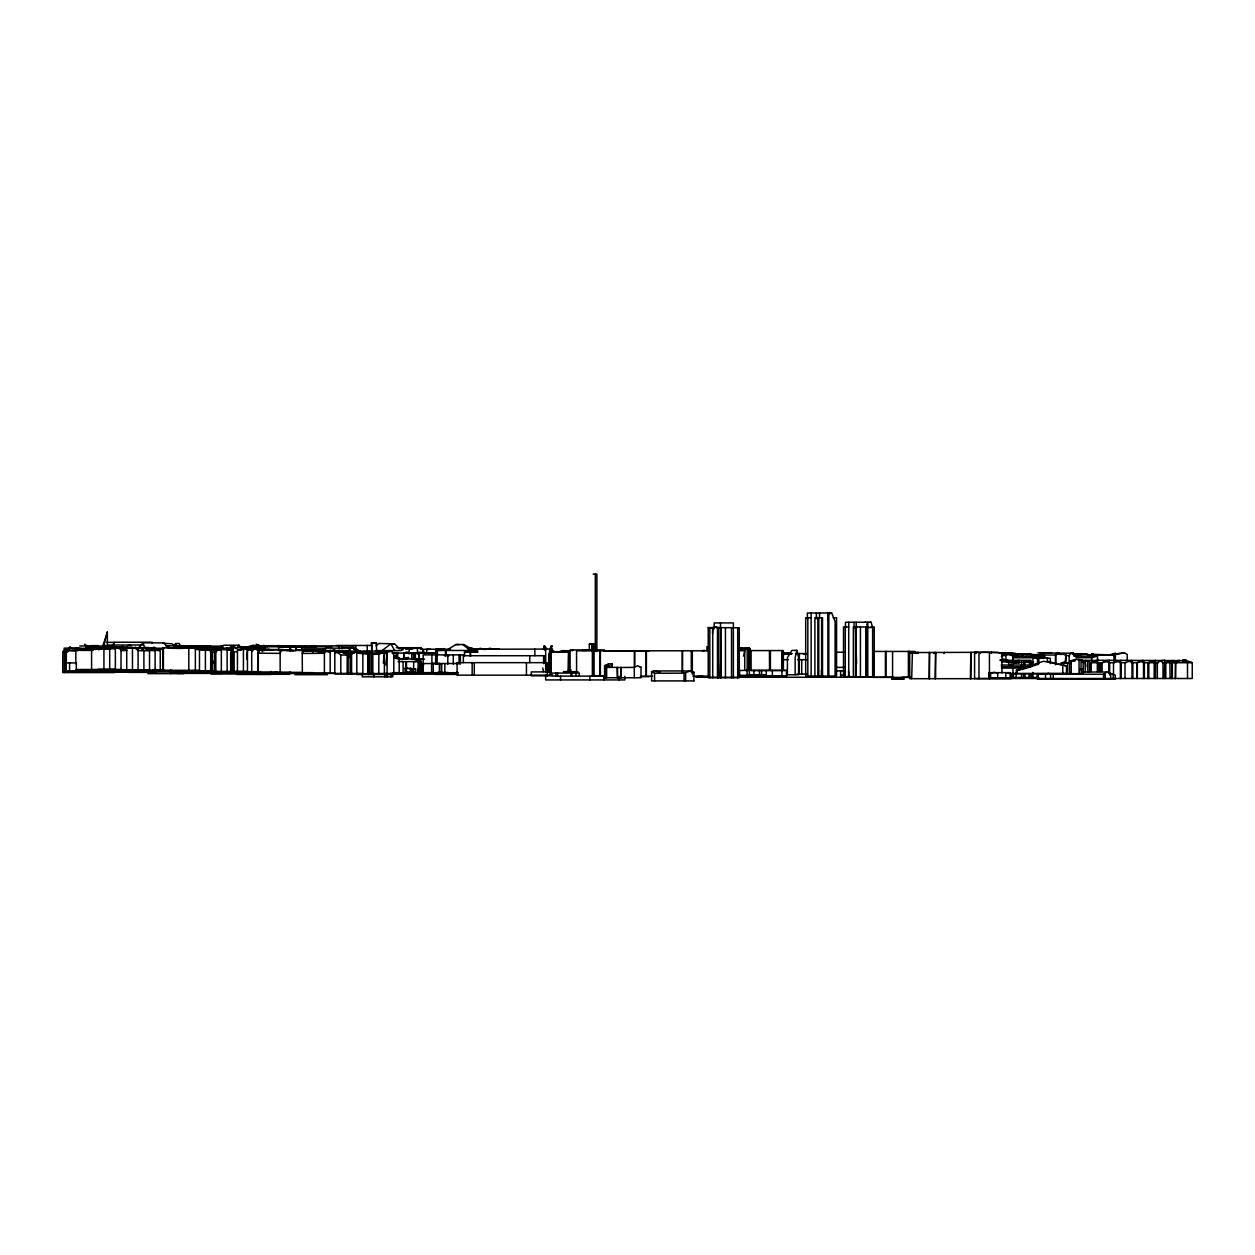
<?xml version="1.0" encoding="UTF-8"?>
<svg xmlns="http://www.w3.org/2000/svg" width="1255" height="1255" viewBox="0 0 1255 1255"><rect width="100%" height="100%" fill="white"/><g stroke="black" fill="none" stroke-linecap="round" stroke-linejoin="round"><path stroke-width="1.5" d="M371.684 652.835L371.715 645.462M551.227 649.086L551.008 675.159L551.008 649.086L550.741 675.159L550.427 649.086L548.592 658.342M403.984 658.797L404.063 653.102L392.36 653.071M543.541 663.503L543.666 655.722M720.998 645.054L720.292 677.763L720.292 627.625L721.358 627.72L720.292 627.72M422.637 672.586L421.664 672.586M749.282 670.123L749.847 650.576M712.542 633.634L712.715 627.877L716.762 627.124L717.907 629.602L717.907 677.763M550.741 675.159L550.741 649.086L551.823 645.698L550.223 649.259L547.823 669.966M827.657 620.299L827.892 614.526L831.563 612.738L835.108 621.382L835.108 676.068M246.639 659.032L247.455 649.808L245.494 648.804L244.851 649.666M1182.461 660.412L1184.359 660.679L1155.682 660.491L1155.447 678.5M1164.436 660.24L1160.2 660.758L1157.361 662.703L1157.361 678.5M383.324 663.032L384.391 653.51L382.038 651.094L379.904 653.933M385.85 664.962L387.12 653.588L384.783 651.094M1176.798 662.703L1179.465 660.334L1175.637 660.867L1175.386 678.5M1038.105 674.139L1037.556 677.998L1037.556 674.139M865.087 622.26L865.605 622.26M1164.797 660.365L1164.358 678.5M743.572 656.083L744.733 650.67L738.771 650.67M211.499 656.271L212.377 652.49L208.001 647.815L206.62 647.815M262.264 651.627L263.55 646.043L265.589 646.764M264.664 649.996L265.574 646.043L267.597 646.764M796.862 650.341L798.572 657.62L798.572 674.766L787.403 674.766L787.403 657.62L791.858 650.404L796.862 650.341L795.152 657.62L795.152 674.766M551.322 649.698L551.823 645.698M544.121 645.948L544.215 649.086L543.211 649.478L544.545 645.948L544.654 650.153M543.713 649.023L544.545 645.948M102.737 648.851L107.365 632.175L102.879 646.09L79.74 645.98M64.35 672.602L64.35 651.471L65.087 648.851L68.978 648.851M1092.854 654.31L1114.001 655.032L1093.074 655.032L1093.074 653.996L1091.74 653.996L1089.967 655.204L1091.74 655.204L1091.74 653.996M85.466 649.933L86.14 647.753L108.369 647.737M139.274 648.6L140.937 645.07M102.957 647.219L104.651 642.309M348.859 657.526L350.145 653.886L341.486 651.518L350.145 653.886L350.145 673.919M151.824 643.219L152.169 642.231L114.331 642.231L113.295 645.023L114.268 642.403L106.565 642.309M259.534 649.541L258.216 653.18L280.147 653.384L281.544 649.541L285.92 649.902L259.534 649.541L281.544 649.541M1042.309 658.185L1039.689 657.463L1040.379 655.439L1041.07 657.291M1043.627 658.561L1044.348 655.439L1037.571 655.471M1028.347 677.527L1029.916 674.076M1114.817 654.514L1115.381 653.337L1113.232 654.357L1114.001 655.941M551.165 645.698L550.114 649.086L550.223 671.456M325.61 651.11L303.663 651.11L302.345 653.463L324.386 653.29L325.61 651.11L330.175 652.553M174.021 646.278L175.575 643.533L179.245 643.533L181.332 647.407M173.723 648.584L174.571 647.125L180.234 647.094L174.571 647.125M1079.127 654.232L1078.092 656.02L1078.673 654.028L1086.877 653.792L1079.127 654.232L1082.39 654.232M211.938 664.977L214.793 660.114M422.621 651.565L423.327 650.357L421.021 647.69L405.757 649.306M1003.263 654.969L1003.89 653.902L1013.946 653.902L1021.209 654.326L1023.437 656.977L1038.199 656.961M1044.505 652.945L1042.309 652.977L1041.07 655.063L1055.439 655.032L1056.694 652.977L1058.922 652.945M208.691 648.537C205.851 646.451 184.14 645.823 202.259 648.176M1018.982 660.318L1013.711 662.107M1091.191 671.488L1091.191 662.703L1098.047 660.287L1155.682 660.491M1025.806 662.107L1031.108 660.303L1000.408 660.334M95.851 649.541L95.082 648.396L94.313 649.102M401.82 649.949L402.698 648.631L398.839 648.631M1055.816 664.617L1055.816 654.341L1056.71 653.055L1059.095 653.196M1069.182 662.75L1069.182 655.628L1071.017 653.055L1073.417 653.196L1076.398 657.149M75.614 650.576L68.131 650.466L66.311 653.039L66.311 663.017M1065.119 662.75L1066.028 654.357L1055.816 654.341M694.031 680.9L651.596 680.9L651.596 671.723L653.541 670.954L690.375 670.954L694.031 672.319L692.807 672.57M349.219 648.835L352.137 647.58M617.35 677.763L617.35 667.519L634.308 667.393L637.587 665.778L641.007 667.236L641.007 677.763L604.596 677.763L604.596 665.887L606.698 665.275L612.189 667.205M251.706 651.816L255.016 647.815L258.31 651.345L258.31 671.943L221.335 671.943L221.335 648.804L233.54 648.866M221.617 647.627L223.625 645.196L239.046 645.196L240.991 647.8M236.05 648.804L239.046 645.196M138.474 647.862L143.007 642.811L163.778 642.889L168.264 647.894M95.082 648.396L89.795 649.102M218.95 648.506L221.602 645.854M218.856 648.553L222.135 646.215M612.205 667.315L612.205 663.832L608.361 663.785L607.122 665.542M70.139 646.576L68.194 648.474L85.466 648.474L87.442 646.576L89.356 648.427M198.619 648.6L200.659 646.639L203.357 646.607M376.202 645.603L378.979 643.454L394.415 643.893L390.917 643.893L381.944 650.576M610.965 664.993L612.205 663.832M1174.209 660.491L1171.731 662.703L1171.731 678.5M336.371 652.239L343.117 651.11L343.117 652.396L348.027 650.608L325.814 650.608L322.551 651.816M227.359 649.698L231.312 646.278L235.046 646.247M250.592 647.078L252.82 645.164L255.455 645.635M408.204 658.42L405.914 657.604L402.337 659.612L395.498 657.934M368.186 674.453L368.186 653.918L356.797 653.149L365.048 653.039L365.048 651.565L363.762 651.565L363.762 652.569L354.271 651.973L350.945 654.686L350.945 673.919M97.812 648.882L107.224 647.486L109.687 648.647L109.687 669.511M64.711 649.949L67.221 648.694L62.75 651.518L62.75 672.57L114.613 672.57M568.609 670.829L568.609 651.988L568.201 670.829M464.209 656.004L464.805 651.847L477.418 651.69M464.209 652.302L478.092 651.941M361.032 651.973L360.185 652.6L363.762 651.565M606.698 665.275L604.596 665.887M550.082 649.117L550.427 675.159M1012.973 673.511L1012.973 668.037L1014.919 666.766M152.216 648.302L153.989 647.125L155.824 648.349M133.642 648.302L135.446 647.125L137.328 648.349M1045.525 679.065L1045.525 674.437L1048.286 673.308L1050.623 674.233L1103.522 674.249L1105.184 673.198L1105.184 679.065M448.145 649.368L455.816 644.568L458.875 644.537M1105.09 679.065L1105.09 673.198L1106.957 672.021L1115.24 675.096L1115.24 679.065L1037.352 679.065L1037.352 674.233L1046.294 674.233M557.361 652.333L562.444 650.623L570.915 650.812M351.573 673.919L351.573 653.18L354.506 653.165M991.513 673.355L993.929 672.335L998.086 673.198M1183.747 660.287L1186.399 660.318L1183.685 660.648M1142.709 660.365L1136.779 662.703L1136.779 678.5M1104.714 662.122L1109.781 660.412L1105.435 660.852L1102.11 662.703L1102.11 671.488M1121.186 678.5L1121.186 662.703L1119.978 660.805L1116.934 660.805L1113.514 662.703L1113.514 675.002M1132.857 678.5L1132.857 662.703L1131.461 660.397L1125.013 662.703L1125.013 678.5M1175.637 660.867L1172.311 662.703L1172.311 678.5M1012.973 668.037L1014.919 666.97L1030.167 666.954L1001.459 666.766M253.824 647.298L256.585 645.823M264.068 645.431L261.26 646.247L261.26 647.784L256.585 645.431L253.824 646.247L253.824 647.172L257.808 645.164L259.346 645.745M605.757 677.763L605.757 667.362L608.91 665.778M617.35 667.519L617.586 677.763M322.786 649.839L326.222 648.113L352.749 648.176L359.448 651.58M406.04 657.651L402.337 659.126L408.597 657.432M739.368 649.212L747.18 648.459L747.18 670.468M1074.421 655.973L1077.01 654.702L1080.21 655.377M1184.767 660.773L1185.724 660.318M1148.827 678.5L1148.827 662.703L1155.478 660.459L1147.854 662.703L1147.854 678.5M1168.797 662.169L1173.582 660.585L1169.895 660.726L1165.817 662.703L1165.817 678.5M415.123 658.985L415.389 653.227L415.389 658.891M159.307 650.184L160.248 650.341L160.248 670.186M192.846 648.302L195.921 646.921M572.327 650.718L573.425 650.231M248.647 646.654L245.98 647.298L255.628 646.654C242.388 647.831 250.906 645.211 256.836 645.823M121.013 669.699L121.013 648.176L114.017 646.325L110.032 646.325L106.408 647.894L108.871 648.098M365.048 653.039L369.503 651.157L347.478 651.157L343.039 653.039L351.777 653.055M651.596 671.723L654.577 673.213L684.038 673.182L690.375 670.954M1010.95 673.715L1083.191 673.653L1083.191 660.679L1075.566 659.299L1069.605 661.369L1069.605 673.653M98.565 649.745L103.553 647.721L108.322 647.878M403.749 658.891L403.749 653.086L406.808 652.035L409.852 653.18L435.438 653.243M845.964 677.167L849.619 675.77M371.982 674.453L372.233 652.851L372.233 674.453M411.703 659.142L411.703 653.573L412.613 653.227L403.749 653.212M477.637 650.514L467.817 650.263L472.68 648.882M399.749 658.938L403.749 658.404M369.033 674.453L369.033 653.871L363.401 653.149L363.401 651.91L364.891 651.91L364.891 652.867L369.786 651.063L392.031 651.063L393.788 655.236L393.788 674.453L356.797 674.453L356.797 652.584L354.271 651.973M299.035 650.733L304.275 648.835L326.127 648.835L318.252 650.686M384.391 653.51L387.12 653.588L384.783 652.851L392.031 651.063M411.703 653.573L415.389 653.227M1175.402 662.091L1178.806 660.867M457.918 672.79L418.401 672.586L418.401 668.601L421.178 667.644M259.456 648.223L262.091 647.313M405.177 659.142L408.597 658.138M1069.605 662.593L1067.613 663.268L1067.613 673.653M421.178 665.84L423.751 664.962M1006.714 660.789L1008.157 660.303M1012.738 662.169L1018.04 660.601L1019.405 662.703L1013.083 662.703M1024.723 662.201L1029.837 660.726M1082.312 661.699L1086.014 660.381M1081.7 662.201L1086.14 660.695M1090.25 671.488L1090.25 662.703L1098.047 660.287M1116.103 662.122L1121.186 660.381M415.452 659.189L423.515 658.891M1128.512 660.758L1131.994 662.703L1137.344 662.703L1142.976 660.805M1016.393 673.449L1016.393 670.186L1043.564 661.26L1066.515 665.903L1066.515 673.449M392.439 653.212L397.741 652.694L397.741 658.781M1021.994 669.59L1038.638 664.115M415.123 653.353L437.603 653.212M469.998 648.411L471.99 647.753M315.005 647.094L316.433 647.062M360.42 653.039L365.048 651.565M340.387 651.973L343.117 651.11M343.227 652.114L347.18 655.047L340.811 655.079L337.36 651.91L334.803 652.663L338.144 652.663M228.065 649.478L225.822 648.804L231.108 650.388L231.108 671.943M403.122 673.041L403.122 661.667L421.147 661.526M321.735 652.333L320.935 651.439L318.378 652.224L318.378 651.031L320.088 651.706M338.568 651.58L340.168 651.094M403.122 661.667L398.055 661.542M436.583 655.753L436.583 650.294L446.466 650.09L441.384 650.09M188.093 646.984L191.215 646.121L198.086 648.192M911.695 678.704L912.416 652.349M909.718 653.243L912.322 652.553L912.322 653.384M913.028 653.196L918.284 652.349M1076.163 657.73L1091.677 657.714L1097.482 656.161L1097.482 661.636M291.176 646.623L290.344 646.811M179.983 647.894L176.171 647.972L182.932 646.121L190.195 648.302M191.952 646.654L191.152 646.858L194.854 646.576L191.152 646.654M702.282 650.812L704.369 650.639M171.449 648.16L182.352 647.831M261.416 650.059L268.743 649.337M468.397 650.482L437.462 650.435L446.247 650.09L446.247 655.439M262.028 650.419L263.848 650.498M476.131 649.337L480.571 648.333L484.979 649.588M485.654 649.353L490.219 648.333L493.513 649.259M326.928 651.376L325.249 651.204M384.391 674.453L384.391 652.977L372.829 654.294L372.829 674.453M237.446 671.943L237.446 650.184L242.654 649.039L247.455 649.259L247.455 671.943M1001.961 656.036L1009.428 654.42L1031.186 654.357L1033.461 656.977M175.48 648.302L182.273 648.317L175.951 648.286M371.59 673.919L334.803 673.919L334.803 650.153L321.86 651.91L323.257 651.659M331.838 650.765L334.803 650.153M409.397 649.557L412.079 648.992M177.363 648.349L204.361 647.69L204.361 648.49M421.021 647.69L396.47 647.737M437.462 673.982L441.085 673.276M131.493 648.192L148.765 647.58M137.344 648.176L140.45 647.58L143.901 650.67L143.901 669.935M320.856 650.498L315.993 650.89M376.218 643.235L376.751 652.49M1110.565 654.467L1124.449 652.804L1127.194 654.404L1127.194 660.303M1115.381 654.514L1124.449 652.804M716.762 627.124L709.702 627.814L712.715 627.877L712.715 677.763M436.191 649.353L444.537 648.662L439.705 649.541M1081.763 661.73L1086.956 661.087L1082.108 661.087M304.541 650.576L303.726 650.576M475.614 649.431L479.143 649.039L475.865 649.353M204.361 647.69L196.047 648.647M419.688 661.526L421.147 673.041L421.178 660.993L413.632 661.526L413.632 673.041M415.107 661.526L419.688 660.993L419.688 673.041M198.384 646.168L221.288 646.121M210.526 646.09L210.699 646.215M303.726 650.529L312.777 649.98L318.754 651.251L314.864 651.031M307.302 650.576L312.777 649.98M209.444 647.156L205.914 647.517L221.241 647.517M474.437 649.306L489.685 648.662L472.759 649.306M603.608 651.125L611.295 651.282M740.999 648.239L741.846 648.16M248.678 646.89L251.424 646.639M747.227 648.239L748.09 648.16M228.959 649.353L232.41 649.055L234.105 652.176L234.105 671.943M1078.578 659.393L1083.191 660.679M1112.354 654.2L1113.169 654.122M181.85 648.27L187.309 647.831M473.841 649.008L478.72 648.992M471.755 649.212L474.359 649.008M431.61 672.79L431.61 663.55L433.289 663.424L433.289 672.79M427.124 649.368L430.606 649.321M589.332 649.823L589.332 644.192L593.788 644.035L593.693 651.455M120.166 647.878L123.304 647.658M591.67 644.035L593.788 644.035M1008.691 653.447L1007.624 653.447L1009.271 653.447M1016.032 656.396L1018.621 656.208L1013.507 654.42M122.363 647.894L127.477 647.549L124.92 647.549M91.599 669.511L91.599 649.4L115.366 648.647L112.903 647.486L98.847 648.051M109.687 648.678L80.634 649.102M807.185 653.949L803.467 654.169L806.887 654.169M1029.649 666.421L1029.649 662.703L1028.347 661.965L1033.665 661.997L1013.162 662.452L1019.468 662.452M783.057 653.118L789.505 652.882M374.963 643.344L375.198 643.344A8.754 1.632 5.9 0 0 376.171 643.219M224.959 649.243L229.759 649.431M139.65 648.098L146.741 648.035L149.518 650.733L138.097 650.67L134.662 647.58M142.631 648.207L146.741 648.035M891.928 678.029L904.102 677.81L904.102 678.814L898.721 678.939L891.928 679.033L891.928 678.029L904.102 677.81M582.43 650.529L589.395 650.294M477.653 648.992L479.504 648.961M489.591 648.961L480.932 649.212M482.83 649.306L499.051 648.804L471.786 648.804M455.816 644.568L463.848 644.537L472.131 649.274M266.562 645.964L266.923 645.745M123.523 646.623L119.476 647.313L122.614 646.419L123.523 647.313M417.429 652.443L424.143 652.286L423.327 650.357M121.013 648.176C119.523 649.29 104.777 646.231 110.095 646.356M233.289 671.943L233.289 652.773L230.653 652.82L230.653 671.943M1018.621 656.208L1012.785 656.177L1009.428 654.42M891.928 679.033L904.102 678.814M551.541 651.753L558.836 651.659M560.091 651.659L565.472 651.784M557.314 651.784L559.118 651.753M221.335 648.804L231.108 650.388M1028.347 661.965L1023.578 661.965M277.261 645.65L279.818 645.619L282.61 647.36M86.313 646.576L91.097 646.545M222.574 648.898L205.459 647.109M470.641 649.243L552.514 649.086M367.841 674.453L367.841 653.871L369.033 653.871M872.633 676.806L872.633 627.484L867.77 627.484L866.734 623.986M225.822 649.196L230.026 648.694L233.289 652.773M711.193 627.829L712.715 627.829L708.228 627.625L708.228 677.763L739.273 677.763L739.273 627.782L717.468 627.625L717.468 677.763M334.803 651.91L340.168 651.894M372.233 652.851L364.891 652.867M405.067 668.209L414.668 668.931L405.067 668.209L405.067 671.896L415.797 672.037L415.797 668.993L411.138 668.993M225.963 649.133L233.21 649.117M246.764 671.362L199.482 671.441L199.482 649.306L210.715 650.404L210.652 671.441M286.579 650.576L296.07 650.749M436.583 650.294L445.462 650.278M234.105 651.816L237.258 651.816M356.797 652.584L363.762 652.569M1015.75 653.384L985.991 652.302L911.695 652.553M1041.964 657.777L1012.785 657.808L1018.574 656.161L1041.713 656.161M605.145 677.763L605.067 665.275L608.361 666.342L608.361 663.785M593.16 574.1L596.878 574.1L596.878 651.471M827.578 612.738L831.563 612.738M811.138 617.742L805.694 617.742L805.694 676.068L836.567 676.068L836.567 617.774L833.195 617.774M848.725 626.998L843.517 626.998L843.517 676.806L874.233 676.806L874.233 626.982L870.939 626.982M708.228 627.625L709.812 627.625L709.812 677.763M589.332 644.192L590.885 644.192M143.274 644.976L108.087 645.07M103.239 648.976L103.239 645.305L105.797 645.305L108.95 647.36M90.878 645.619L98.251 645.619M267.409 645.745L273.621 645.948M336.513 645.462L372.155 645.462M166.382 645.823L198.714 645.807M313.954 645.886L342.066 645.886L342.066 648.835M316.103 645.917L262.766 645.745M200.675 646.403L204.204 646.403M166.397 646.545L168.735 646.545M188.893 646.654L207.655 645.713L211.515 646.858M207.875 646.67L209.695 646.67M285.999 646.576L289.246 646.576M291.835 646.686L295.725 646.686M297.78 646.67L301.529 646.67M303.788 646.639L307.365 646.639M309.812 646.592L313.405 646.592M97.435 646.921L102.737 646.921M200.659 646.717L199.623 646.717L200.988 647.235M331.791 646.843L264.287 646.764L264.287 649.996M115.476 647.188L132.465 647.188L132.465 670.201M193.317 647.125L222.841 647.156M253.353 647.047L260.193 647.47L253.353 647.047L255.628 647.643L255.377 645.87L255.738 647.784M278.61 646.968L313.86 646.764M342.097 647.156L353.659 647.156L360.248 651.423L357.644 651.031M242.121 647.706L259.926 647.784L255.22 645.823L252.114 647.031L255.738 645.729L259.926 647.721L264.068 645.807M121.06 647.972L138.097 647.972L138.097 670.201M152.796 647.878C143.227 646.78 157.832 651.878 160.248 650.341M209.35 647.8L218.668 647.737M232.803 647.815L255.016 647.815M71.284 648.176L64.162 648.145L64.162 651.925M72.304 648.474L74.924 648.474M123.539 648.082L138.929 648.082M154.161 648.239L163.903 648.239M168.468 648.035L179.779 648.035M195.874 648.192L209.318 648.16M215.907 648.066L227.469 648.113M398.447 648.255L417.429 648.255L417.429 654.012M737.72 648.207L749.141 648.207M226.779 648.302L233.022 648.302M738.552 648.411L749.847 648.474L749.847 670.123M65.872 670.876L65.84 651.439L68.743 648.286L82.093 648.647L83.944 650.529M154.569 648.741L160.938 649.337L154.224 649.337M210.918 648.49L214.197 649.039M225.931 648.71L232.944 648.71M254.891 648.741L261.526 648.615M245.494 648.804L251.706 649.823L251.706 671.943M233.414 649.164L216.158 649.102L224.52 649.431M254.985 649.212L261.683 649.086M420.441 649.274L450.498 649.212M91.599 649.4L93.67 649.4M155.244 649.306L162.538 649.415M195.356 649.415L210.715 650.404M232.85 649.337L208.628 649.761L219.515 649.761M443.988 650.247L443.988 649.368L446.043 650.404M297.482 649.808L298.596 649.808M604.471 649.886L570.099 649.902L570.099 670.217M84.901 650.09L86.03 650.09M92.996 650.451L75.849 650.341L75.849 663.769M261.416 650.451L264.538 650.451L264.538 649.321M376.249 650.576L401.38 650.576M706.785 650.435L708.448 650.435M709.122 650.796L576.563 650.796L576.563 672.272M613.758 651.094L637.352 651.094M333.846 651.345L337.391 651.345M603.608 651.188L648.929 651.157M315.68 651.439L320.935 651.439M915.068 651.439L874.155 651.439L874.155 677.371L910.926 677.371M337.36 651.91L343.901 651.91M551.212 651.769L569.472 651.753M211.938 652.035L215.75 652.035M551.965 651.988L568.609 651.988M836.018 652.239L843.956 652.239M974.131 652.318L978.978 652.318L978.978 678.704M981.41 652.318L997.694 652.302L1002.039 653.4L1001.992 672.868M392.36 652.694L397.741 652.694M381.897 652.851L371.982 652.945M1037.885 652.835L1051.58 652.851M1042.309 652.977L1073.417 653.196M431.877 652.882L434.261 653.227M1000.313 653.369L1013.114 653.369L1011.405 653.447M781.755 653.573L792.156 653.573M795.435 653.573L807.2 653.573M1071.848 653.714L1083.504 653.714M781.802 653.933L791.529 653.933M1040.411 654.718L1042.576 654.718M1073.527 654.702L1077.01 654.702M464.679 654.875L423.17 654.875L423.17 673.402M1005.93 655.173L1005.977 660.836M444.239 655.69L448.866 655.69M1037.665 655.722L1040.379 655.722L1040.379 652.851M1074.17 656.161L1097.482 656.161M1039.689 657.291L1043.627 657.291M1032.912 664.93L1032.912 657.463L1039.689 657.463M405.177 658.953L424.425 659.189M782.759 659.691L788.234 659.691M797.662 659.691L806.84 659.691M1071.221 660.71L1075.206 660.71L1071.221 660.663L1071.221 673.653M1001.474 661.73L1016.33 662.452L1014.385 662.326M1023.578 665.856L1023.578 661.887L1029.649 662.703M1090.25 662.703L1103.035 662.703M1105.435 660.852L1108.761 662.703L1114.409 662.703M1116.934 660.805L1120.354 662.703L1125.861 662.703M1140.152 660.805L1143.525 662.703L1158.506 662.703M1160.2 660.758L1163.024 662.703L1192.25 662.703L1192.25 678.5L975.606 678.5M1070.719 663.173L1060.836 663.268L1063.958 662.06L1066.907 663.173M457.918 663.534L422.59 663.55L422.59 672.79M1001.239 665.025L1034.057 665.025M836.505 667.393L844.568 667.393M1001.443 668.068L1026.308 668.037M418.401 668.601L422.637 668.601M97.812 669.339L115.366 669.339M75.849 669.511L121.013 669.448M109.954 669.699L149.518 669.935M75.755 670.06L83.332 670.06M92.87 670.139L163.856 670.17M570.131 670.029L571.292 670.029M82.814 670.405L88.258 670.405M90.956 670.405L100.212 670.405M125.265 670.264L133.924 670.264M152.216 670.374L199.482 670.28M738.771 670.437L786.932 670.39L786.932 675.896L764.86 675.896M1016.393 670.186L1020.158 670.186M75.614 670.562L90.611 670.562M91.96 670.515L95.835 670.515M154.224 670.688L173.112 670.594M751.055 670.499L785.065 670.484M84.869 670.86L65.511 670.876L65.511 662.907L76.335 662.907L76.335 670.876M114.189 670.923L130.802 671.001M155.071 671.001L214.197 670.986M836.505 670.907L843.862 670.845L843.862 677.167M73.292 671.221L92.148 671.221M99.725 671.127L130.598 671.205M178.445 671.19L197.38 671.08M205.993 671.174L213.021 671.174M114.095 671.331L130.395 671.268M182.587 671.425L198.525 671.425M100.071 671.77L134.395 671.77M170.994 671.519L227.014 671.754M236.254 671.66L258.216 671.66M567.95 671.66L563.479 671.66L577.928 671.739L574.539 671.707M116.182 671.817L130.708 671.817M154.365 671.927L198.086 671.927M550.396 671.911L531.273 671.911L531.273 675.818L550.396 675.818L550.427 649.086M1081.7 672.021L1106.957 672.021M67.911 672.147L115.789 672.147M133.642 672.068L155.824 672.068M196.157 672.272L240.615 672.272M290.689 672.241L258.216 672.241L258.216 652.678L260.381 648.741L264.538 650.451M128.638 672.382L155.228 672.382L155.228 669.103M233.791 672.555L281.653 672.555M289.042 672.445L300.965 672.445M437.932 672.351L448.349 672.539M456.193 672.366L457.918 672.366M170.602 672.696L312.777 672.649M393.113 672.649L398.761 672.649M253.181 672.962L313.876 672.962M393.38 673.041L423.782 672.853M225.79 673.308L260.428 673.308M290.689 673.166L334.803 673.182M177.284 673.402L222.323 673.402M258.64 673.449L299.678 673.449M299.976 673.433L362.789 673.433M366.099 673.527L457.385 673.402M1009.13 673.496L1066.907 673.402M147.933 673.653L183.858 673.653M392.721 673.7L394.713 673.7M210.918 673.951L237.399 673.951M387.215 673.982L457.997 673.982M796.909 674.045L806.84 674.076M255.079 674.296L289.795 674.296M435.454 674.39L457.902 674.39M294.972 674.688L327.445 674.688M751.055 674.719L766.287 674.704L766.287 670.421M552.514 675.159L457.118 675.159L457.118 662.656L546.16 662.656L546.16 671.598M738.771 675.347L753.91 675.253L753.91 670.327M763.479 675.237L765.425 675.237M840.599 675.221L843.862 675.221M593.16 675.959L605.71 675.959M698.376 675.959L702.675 675.959M739.917 675.943L744.764 675.943M749.533 675.943L753.894 675.943M606.071 676.163L551.635 676.068L551.635 673.057L579.308 673.057L579.308 676.068M641.289 676.163L652.553 676.163M692.729 676.068L709.122 676.163M738.364 675.974L783.371 675.974M640.301 676.696L648.929 676.696M695.85 677.261L892.838 677.261M902.157 677.261L911.256 677.198M1010.84 677.496L1038.544 677.527M1012.267 678.029L1016.142 678.029L1016.142 673.057M1038.858 677.998L1032.912 677.998L1032.912 672.398M128.277 645.399L130.598 645.399M253.824 646.247L261.26 646.247M250.984 646.905L239.783 646.686M749.847 648.474L745.815 648.459M704.369 650.294L702.675 650.639M1040.411 654.89L1033.257 654.875L1033.257 656.961M1073.731 655.69L1080.351 655.188M372.829 654.294L378.132 654.294M1074.547 655.173L1085.795 654.106L1091.74 655.204M1065.119 655.628L1069.182 655.628M1037.556 664.507L1037.556 657.573L1041.917 658.263M1080.131 660.35L1097.968 660.397M1192.25 662.703C1188.171 660.02 1176.186 660.695 1185.677 660.459M431.61 663.55L439.721 663.424L439.721 672.79M640.16 667.236L641.007 667.236M1008.314 673.292L1005.804 673.025M117.092 647.69L125.155 647.706M121.013 650.545L126.724 650.561L124.951 649.243L119.429 648.772M370.084 674.453L370.084 652.333L368.531 652.333L368.531 674.453M1050.325 663.644L1050.325 658.263L1038.858 657.667L1041.65 658.216M999.984 660.099L1007.028 660.114L1008.408 662.467M605.757 667.362L617.586 667.409M721.358 627.72L717.468 627.625M237.446 650.184L241.431 650.2M393.568 658.2L399.2 658.232L399.2 673.057M373.786 643.376L371.386 642.842L373.566 642.984A8.597 1.726 7 0 0 375.104 642.999L376.751 643.14M284.116 645.745L294.627 646.058M247.455 649.808L251.706 649.823M1072.774 654.388L1078.092 654.435M1089.967 655.204L1087.505 655.188M64.35 651.471L67.88 651.518M229.791 649.18L223.986 649.18M395.67 658.2L399.2 658.232L393.662 655.141M1023.578 661.887L1028.425 661.965M404.063 653.102L409.852 653.196M392.595 653.149L396.423 653.212M149.518 650.372C163.385 652.051 146.694 646.184 143.447 647.721L149.518 650.372L149.518 670.186M816.785 617.68L819.531 617.758L819.531 612.989M870.029 622.182L870.939 622.213M856.961 627.029L854.561 626.888M254.389 649.055L257.416 649.212M162.977 643.282L171.966 643.752L176.563 646.937M1003.89 653.902L1011.405 654.639M75.818 648.286L82.093 648.647M68.131 650.466L75.002 650.874M83.332 648.411L90.172 649.666M76.006 648.411L81.653 648.772L83.803 650.372M456.193 663.33L457.918 663.44M1043.093 654.89L1022.558 654.106L1027.908 654.483M363.401 651.91L370.084 652.333M421.555 652.882L425.367 653.243M272.774 645.823L279.802 645.948M259.926 647.392L261.26 647.517M205.93 648.239L209.538 648.584L211.044 652.098L211.044 671.441M1031.186 654.357L1014.417 653.698L1021.178 654.357L1023.437 657.118M303.663 651.11L306.863 651.423M433.085 653.055L434.089 653.165M268.743 649.51L273.48 650.106L264.381 649.51M660.255 672.115L653.541 670.954M293.403 650.749L286.579 649.933M707.914 646.796L706.942 646.654L706.942 650.498M1074.421 654.922L1075.692 655.126L1072.774 654.247M65.087 648.851L68.068 649.353M103.475 648.004L99.271 647.564L101.498 648.004M1073.747 655.173L1074.547 655.345M1047.313 661.26L1066.515 665.903M246.607 649.039L247.455 649.259M1037.556 657.573L1040.348 658.263M221.335 649.902L218.527 649.18L215.829 652.129L215.829 671.441M395.937 657.934L402.337 658.938M1032.912 657.463L1037.556 658.734M102.941 648.364L100.729 647.753M86.14 647.753L88.321 648.364M202.431 647.909L196.408 649.039L208.095 649.039L212.001 647.627L214.197 648.49M196.094 646.858L192.297 645.713L189.693 646.654M256.177 644.207L259.095 645.148M544.654 646.309L546.568 648.662M323.539 651.957L320.935 651.031L320.935 652.427M275.473 671.754L278.61 672.962M1072.79 653.777L1075.896 655M544.215 646.262L546.254 649.086M547.619 662.828L548.09 671.692M251.424 645.729L253.432 646.639M226.982 648.255L229.445 649.447M212.048 647.125L214.621 648.396M443.988 649.368L445.478 650.121L445.462 655.753M552.467 650.263L555.636 652.318M103.239 645.305L107.914 648.349M462.844 644.568L468.554 649.102M1151.886 660.758L1154.192 662.703L1154.192 678.5M88.148 646.733L84.556 644.317L87.27 646.733M394.274 643.658L398.525 647.658M352.043 647.125L355.887 650.827M141.109 648.035L143.901 650.733M75.08 648.647L77.277 650.859M66.939 648.694L68.162 649.949M210.275 652.098L212.377 652.49L212.377 671.441M344.639 652.616L346.741 655.079L346.741 653.337M232.41 649.055L232.85 671.943M740.45 648.474L741.344 649.635M353.659 647.156L356.342 650.827M749.172 648.474L750.082 649.729L750.082 670.123M1017.366 660.601L1018.731 662.703M1108.463 660.852L1109.655 662.703L1109.655 675.002M1096.76 660.726L1098.031 662.703L1098.031 671.488M1096.086 660.726L1097.356 662.703L1097.356 671.488M212.032 647.204L213.523 649.541M1186.21 660.648L1187.497 662.703L1187.497 678.5M1143.054 660.491L1144.372 662.703L1144.372 678.5M390.917 643.893L394.713 650.576M175.575 643.533L177.081 646.294M348.702 648.145L350.914 652.427M713.405 627.124L714.205 628.88M1044.348 655.439L1045.054 657.291M143.007 642.811L145.156 648.866M90.846 648.49L91.223 649.102M350.161 647.58L350.537 648.835M872.633 627.469L871.096 622.213L845.462 622.26L845.462 628.112M402.698 648.631L403.075 649.996M542.756 668.021L543.478 671.598M1007.028 660.114L1007.326 662.467M1169.895 660.726L1170.131 678.5M1085.198 661.291L1085.779 666.656M545.674 662.656L546.019 671.598M821.429 670.233L821.633 676.068L821.633 617.758M848.537 671.064L848.725 676.806L848.725 622.26M855.486 627.029L856.569 663.409M549.047 659.895L549.235 671.347M549.721 649.274L550.035 671.472M549.502 671.284L549.298 653.808L549.298 671.284M549.549 651.549L549.69 671.535M1175.527 662.703L1175.527 678.5M1163.024 662.703L1163.024 678.5M1143.525 662.703L1143.525 678.5M1137.344 662.703L1137.344 678.5M1131.994 662.703L1131.994 678.5M1120.354 662.703L1120.354 678.5M1115.381 653.337L1115.381 660.303M1114.001 653.337L1114.001 661.354M1113.216 673.998L1113.216 679.065M1110.675 673.998L1110.675 679.065M1108.761 662.703L1108.761 673.245M1103.522 674.249L1103.522 679.065M1100.619 662.703L1100.619 671.488M1099.694 662.703L1099.694 671.488M1093.074 653.996L1093.074 655.941M1091.677 657.714L1091.677 661.416M1089.387 671.911L1089.387 660.993L1085.198 660.993L1085.198 672.005M1087.646 660.993L1087.646 671.911M1083.049 673.653L1083.049 669.307L1079.818 669.307L1079.818 673.653M1081.857 669.307L1081.857 673.653M1081.057 660.679L1081.041 669.95M1079.049 660.679L1079.049 673.653M1066.028 654.357L1066.028 662.75M1062.797 665.903L1062.797 673.449M1055.439 655.032L1055.439 664.601M1053.227 674.249L1053.227 679.065M1050.623 674.233L1050.623 679.065M1047.36 657.698L1047.36 661.385M1038.858 657.573L1038.858 663.22M1031.877 666.468L1031.877 662.766L1030.684 662.013L1030.684 665.903M1031.877 673.841L1031.877 677.527M1030.684 673.653L1030.684 677.527M1029.649 673.825L1029.649 677.527M1024.927 662.703L1024.927 666.421M1024.927 673.825L1024.927 677.527M1023.578 673.637L1023.578 677.527M1021.554 661.965L1021.554 665.856M1021.554 673.637L1021.554 677.527M1016.958 670.092L1016.958 673.449M1016.707 670.092L1016.707 673.449M1013.413 672.774L1013.413 678.029M1013.162 662.013L1013.162 666.217M1012.785 656.177L1012.785 661.558M1011.279 674.108L1011.279 678.673L909.718 678.704L909.718 651.439M1011.216 662.013L1011.216 665.887M1008.847 661.73L1008.847 665.228M1005.835 672.649L1005.835 677.857M997.725 672.649L997.725 677.857M991.387 652.318L991.387 653.384M990.634 672.649L990.634 677.857M989.442 653.165L989.442 678.704M980.437 652.318L980.437 653.384M975.966 652.318L975.966 653.384M975.496 652.318L975.496 653.384M974.586 652.318L974.586 678.704M970.915 678.704L970.915 652.318L970.35 678.704M944.34 653.384L944.34 652.333L943.791 653.384M935.634 678.704L935.634 652.333L935.053 678.704M934.316 653.384L934.316 652.349L933.908 653.384M929.5 678.704L929.5 652.333L929.092 678.704M917.954 652.443L917.954 653.384M915.789 652.443L915.789 653.384M908.793 651.439L908.793 677.371M908.385 651.439L908.385 677.371M903.208 677.841L903.208 678.845M893.278 678.014L893.278 679.018M892.556 651.439L892.556 677.371M885.999 651.439L885.999 677.371M885.403 651.439L885.403 677.371M867.77 622.245L867.77 676.806M866.577 676.806L866.577 626.998L853.353 626.888L853.353 676.806M865.856 626.998L865.856 676.806M860.428 627.029L860.428 676.806M856.208 622.245L856.224 676.806M855.486 626.888L855.486 676.806M854.09 622.26L854.09 628.112M845.274 626.998L845.274 676.806M840.599 670.845L840.599 677.167M828.802 676.068L828.802 612.989L807.389 613.02L807.389 618.746M827.876 612.989L827.892 676.068M822.511 676.068L822.511 617.758L814.903 617.68L814.903 676.068M818.762 617.758L818.762 676.068M817.852 617.68L817.852 676.068M816.362 613.02L816.362 618.746M811.138 613.02L811.138 676.068M807.828 617.742L807.828 676.068M801.678 659.691L801.678 674.076M799.372 653.573L799.372 660.883M799.027 659.691L799.027 674.076M798.917 653.573L798.917 660.883M786.446 670.39L786.446 675.896M783.371 670.123L783.371 650.576L749.047 650.576L749.157 670.123L749.11 648.474M782.163 650.576L782.163 670.123M781.787 650.576L781.787 670.123M781.928 670.39L781.928 675.896M772.374 670.39L772.374 675.896M770.397 650.576L770.397 670.123M769.441 650.576L769.55 670.123M761.597 670.421L761.597 674.704M759.432 670.421L759.432 674.704M751.086 650.576L751.086 670.123M749.313 670.327L749.313 675.253M747.086 670.327L747.086 675.253M744.733 649.196L744.717 670.139M739.587 670.327L739.587 675.253M737.705 627.735L737.705 677.763M733.359 677.763L733.359 622.919L714.205 622.919L714.205 627.39M731.539 627.735L731.539 677.763M725.453 627.72L725.453 677.763M721.154 627.72L721.154 677.763M720.495 622.919L720.495 627.704L718.393 627.704L718.393 677.763M694.031 672.319L693.842 680.9M692.321 650.796L692.321 674.217M691.285 650.796L691.285 672.272M685.638 672.915L685.638 680.9M684.038 673.182L684.038 680.9M682.563 650.796L682.563 672.272M682.234 650.796L682.234 672.272M654.577 673.213L654.577 680.9M646.388 650.796L646.388 676.163M646.137 650.796L646.137 676.163M634.779 650.796L634.779 666.405M634.324 650.796L634.324 666.405M634.308 667.393L634.308 677.763M624.88 676.272L624.88 679.928L545.658 679.928L545.658 674.437M621.052 667.393L621.052 677.763M620.849 667.487L620.849 677.763M619.139 676.272L619.139 679.928M606.651 666.358L606.651 677.763M603.765 676.272L603.765 679.928M600.392 650.796L600.392 676.163M599.968 650.796L599.968 676.163M595.309 574.1L595.309 651.376M593.944 650.796L593.944 676.163M593.395 650.796L593.395 676.163M593.129 644.035L593.129 651.58M592.376 650.796L592.376 676.163M591.795 644.019L591.795 651.439M589.866 676.272L589.866 679.928M575.982 673.057L575.982 676.068M571.794 673.057L571.794 676.068M571.009 673.057L571.009 676.068M560.561 676.272L560.561 679.928M557.644 673.057L557.644 676.068M555.902 673.057L555.902 676.068M551.227 647.737L551.227 675.159M549.721 649.086L549.549 671.535M547.353 671.911L547.353 675.818M545.674 649.086L545.674 671.598M543.964 663.503L544.199 655.722L463.33 655.722L463.33 662.656M534.85 649.086L534.85 655.722M529.736 655.722L529.736 662.656M526.441 662.656L526.441 675.159M474.28 662.656L474.28 675.159M472.162 662.656L472.162 675.159M470.641 651.941L470.641 656.004M470.154 652.302L470.154 656.004M460.381 654.875L460.381 664.146M459.079 654.875L459.079 664.146M453.306 654.875L453.306 664.146M447.8 654.875L447.8 664.146M444.835 663.534L444.835 672.351M441.682 663.534L441.682 672.351M439.375 663.534L439.375 672.351M437.258 650.09L437.117 664.146M435.642 649.274L435.642 653.071M435.642 654.875L435.642 664.146M431.908 654.875L431.908 664.146M426.794 649.274L426.794 653.071M419.28 653.18L419.28 658.859M418.809 653.337L418.809 658.969M418.119 661.009L418.119 673.041M414.401 653.243L414.401 658.906M413.46 653.588L413.46 659.142M412.315 668.993L412.315 672.037M412.095 671.896L412.095 668.523L411.295 671.896M411.138 668.931L411.138 672.037M409.146 648.255L409.146 654.012M406.463 661.542L406.463 673.041M405.961 661.683L405.961 673.041M396.219 653.196L396.219 658.859M392.721 672.915L392.721 676.837L362.271 676.837L362.271 673.559M390.964 673.119L390.964 676.837M387.434 673.025L387.434 676.837M387.12 652.851L387.058 676.837M384.83 673.276L384.83 676.837M378.806 652.977L378.806 674.453M373.943 673.559L373.943 676.837M371.715 643.313L371.715 652.835M371.386 642.842L371.386 645.462M367.229 645.462L367.229 652.835M362.852 653.933L362.852 674.453M355.761 645.462L355.761 649.149M348.137 653.353L348.137 673.919M347.18 655.079L347.18 673.919M340.811 655.079L340.811 673.919M339.132 645.886L339.132 648.976M330.175 650.153L330.175 673.182M324.386 653.29L324.386 673.182M319.225 650.498L308.322 650.09L313.123 651.031L313.123 652.631M308.683 649.98L280.147 650.576L280.147 672.649M302.204 646.968L302.345 673.182M301.89 646.968L301.89 650.514M296.368 646.968L296.368 650.451M296.055 646.968L296.055 650.451M290.532 646.968L290.532 650.655M289.701 646.968L289.701 650.655M278.61 646.764L278.61 650.592M273.025 645.823L274.218 645.698L260.695 645.745L260.695 649.635M271.064 671.425L271.064 674.437L236.85 674.437L236.85 671.425M260.428 671.425L260.428 674.437M243.423 649.227L243.423 671.943M231.312 646.278L231.312 650.059M227.139 650.435L227.139 671.943M214.511 652.035L214.401 671.441M205.412 650.419L205.412 671.441M195.356 670.358L195.356 647.878L162.726 647.878L162.726 670.358M188.799 647.878L188.799 670.358M170.602 669.935L170.602 673.653M163.401 647.878L163.401 670.358M155.134 650.341L155.134 670.186M126.724 647.188L126.724 670.139M115.366 648.176L115.366 669.448M107.365 632.175L107.365 647.141M107.083 632.159L107.083 635.83M103.93 648.678L103.93 669.511M69.605 662.907L69.605 670.876M65.668 661.73L65.668 670.609M374.774 643.297A9.177 1.726 6.4 0 1 373.645 643.313M1002.039 653.447L1001.537 656.647L1002.055 653.447M1004.031 659.267L1001.302 660.036L1004.031 659.267M290.689 649.698L281.042 650.074L290.689 649.698M410.699 668.319L410.558 671.896L410.699 668.319M261.26 647.737L257.965 646.247L261.26 647.784M1010.149 672.649L988.783 672.649L988.783 677.857L1010.149 677.857L1010.149 672.649M1012.691 674.045L1012.44 677.261L1012.691 674.045"/></g></svg>
